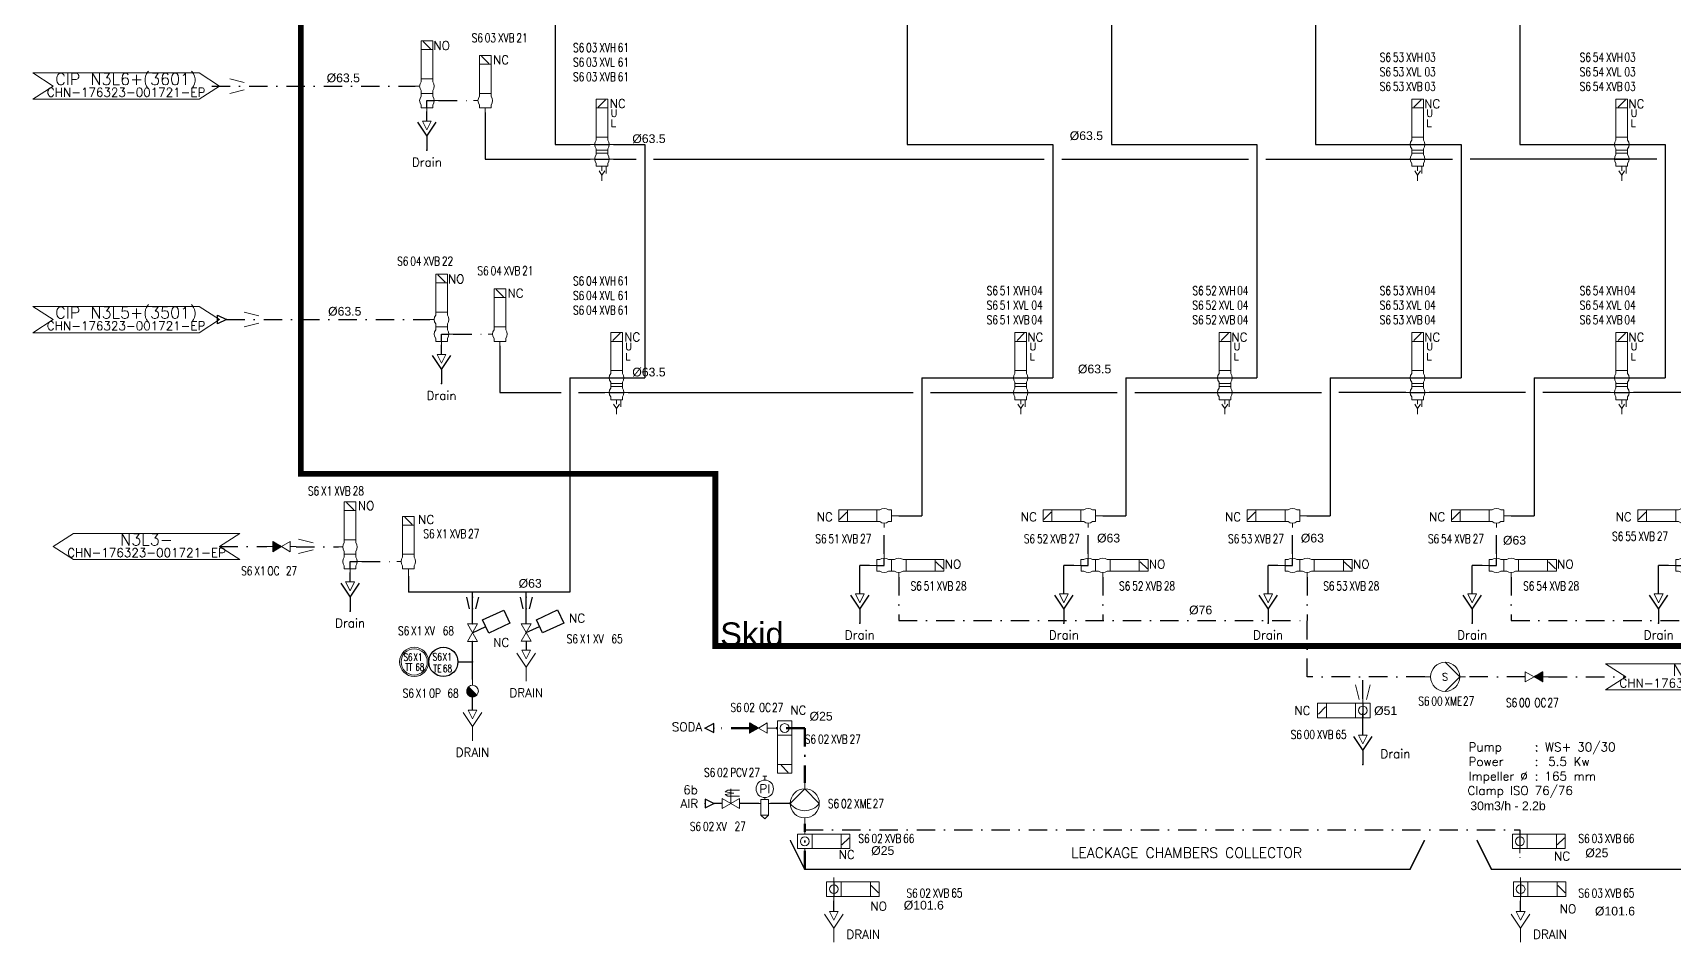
# Model space of a CAD drawing. Header units: inches. Extents: x 16718 to 18814, y 21622 to 22944.
# Drawn here: x 16728 to 17290, y 21851 to 22162 of the extents above; entities that cross this region are included whole.
import ezdxf
from ezdxf.enums import TextEntityAlignment as Align

# ---------------------------------------------------------------- set-up
doc = ezdxf.new("R2010")
doc.units = ezdxf.units.IN
doc.header["$MEASUREMENT"] = 0
doc.linetypes.add('ACAD_ISO02W100', pattern=[15, 12, -3])
doc.linetypes.add('DASHDOT2', pattern=[12.7, 6.35, -3.175, 0, -3.175])
for name, color, linetype, lineweight in [('11 Pipe Air Instrument', 3, 'Continuous', 30), ('15 Pipe Drain', 32, 'Continuous', 30), ('17 Pipe CIP', 4, 'DASHDOT2', 50), ('19 Pipe Process', 30, 'Continuous', 30), ('31 Equipment', 7, 'Continuous', 9), ('43 TXT English', 7, 'Continuous', 9), ('44 TXT French', 7, 'Continuous', 9), ('61 Revision Cloud', 1, 'Continuous', 9)]:
    doc.layers.add(name, color=color, linetype=linetype, lineweight=lineweight)
for name, color, linetype in [('Concentrated Liquid pipe', 1, 'Continuous'), ('DIAMETRE', 7, 'Continuous'), ('LIBELLE-INSTRUM', 7, 'Continuous'), ('MATERIEL-DIVERS', 7, 'Continuous'), ('POMPES', 7, 'Continuous'), ('POMPES-PROCESS', 7, 'Continuous'), ('Process water', 5, 'Continuous'), ('REPERES', 7, 'Continuous'), ('techn-data', 7, 'Continuous'), ('TEXTES', 7, 'Continuous'), ('TUYAUTERIE-EAU', 5, 'Continuous'), ('TUYAUTERIE-EGOUT', 32, 'Continuous'), ('TUYAUTERIE-NEP', 4, 'DASHDOT2'), ('TUYAUTERIE-PROCESS', 30, 'Continuous'), ('TUYAUTERIE-VAPEUR', 6, 'Continuous'), ('TXT_EN', 1, 'Continuous'), ('TXT_ENG', 7, 'Continuous'), ('TXT_FR', 7, 'Continuous'), ('VANNES', 7, 'Continuous')]:
    doc.layers.add(name, color=color, linetype=linetype)
doc.layers.get('REPERES').off()
doc.styles.add('ROMANS', font='ROMANS.SHX')
doc.styles.add('ROMANT', font='romant')
doc.styles.get("Standard").update_dxf_attribs({"font": 'arial.ttf'})
doc.styles.add('USER1', font='TXT.SHX', dxfattribs={"bigfont": 'gbcbig.shx'})

# ---------------------------------------------------------------- blocks, each defined once
blk = doc.blocks.new('APV-SIGN-ARW-FLOW-1')
at = {"layer": '31 Equipment'}
for p, q in [((-1.5, -1.5), (-1.5, 1.5)), ((-1.5, 1.5), (1.5, 0)), ((1.5, 0), (-1.5, -1.5))]:
    blk.add_line(p, q, dxfattribs=at)
blk = doc.blocks.new('APV-FTG-GEN-DRAIN-1')
at = {"layer": '31 Equipment'}
for p, q in [((-3.2, 9.61), (0, 4.81)), ((0, 4.81), (3.2, 9.61)), ((0, 0), (0, 4.81))]:
    blk.add_line(p, q, dxfattribs=at)
at = {"layer": '43 TXT English', "style": 'ROMANS'}
blk.add_attdef('DRAIN', text='', height=3, dxfattribs=at).set_placement((0, -4), align=Align.MIDDLE)
at = {"layer": '44 TXT French', "style": 'ROMANS'}
blk.add_attdef('EGOUT', text='', height=3, dxfattribs=at).set_placement((0, -4), align=Align.MIDDLE)
blk = doc.blocks.new('APV-FCE-GEN-STMTRAP-1')
at = {"layer": '31 Equipment'}
h = blk.add_hatch(dxfattribs=at)
h.set_pattern_fill('ANSI31', color=256, scale=0.01, style=0)
h.set_pattern_definition([(45, (-4, 0), (-0.02245064, 0.02245064), [])])
h.paths.add_polyline_path([(1.41, 1.42), (-1.42, -1.41, 1.002832)])
at = {"layer": '31 Equipment', "linetype": 'ACAD_ISO02W100', "ltscale": 38}
for p, q in [((-2, 0), (-4, 0)), ((2, 0), (4, 0))]:
    blk.add_line(p, q, dxfattribs=at)
at = {"layer": '31 Equipment', "color": 7}
blk.add_line((1.41, 1.42), (-1.42, -1.41), dxfattribs=at)
for start, end in [(45.2431, 224.7569), (224.8381, 45.1623)]:
    blk.add_arc((0, 0), 2, start, end, dxfattribs=at)
blk = doc.blocks.new('INSTR-M-L-TE')
at = {"color": 7, "extrusion": (0, -1, 0)}
blk.add_point((0, -10), dxfattribs=at)
at = {"layer": 'MATERIEL-DIVERS', "color": 7}
blk.add_line((0, -5), (0, -10), dxfattribs=at)
blk.add_circle((0, 0), 5, dxfattribs=at)
at = {"layer": 'LIBELLE-INSTRUM', "style": 'ROMANS', "width": 0.8, "flags": 8}
blk.add_attdef('TE', text='', height=3, dxfattribs=at).set_placement((0, 0), align=Align.MIDDLE)
blk = doc.blocks.new('APV-INS-F-L-TT')
at = {"layer": '31 Equipment'}
for radius in [5, 4.5]:
    blk.add_circle((0, 0), radius, dxfattribs=at)
blk = doc.blocks.new('CR')
at = {"color": 7}
for p, q in [((-2.5, 2.5), (2.5, 1.25)), ((2.5, 1.25), (2.5, 1.25)), ((2.5, -1.25), (-2.5, -2.5))]:
    blk.add_line(p, q, dxfattribs=at)
at = {"color": 7, "extrusion": (-1, 0, 0)}
blk.add_point((-2.5, 0), dxfattribs=at)
at = {"color": 7, "extrusion": (1, 0, 0)}
blk.add_point((2.5, 0), dxfattribs=at)
blk = doc.blocks.new('VANNE SIEGE INCLINE')
at = {"color": 7}
for p, q in [((-3, 1.73), (-3, -1.73)), ((-3, -1.73), (3, 1.73)), ((3, -1.73), (-3, 1.73)), ((3, 1.73), (3, -1.73))]:
    blk.add_line(p, q, dxfattribs=at)
at = {"color": 7, "extrusion": (-1, 0, 0)}
blk.add_point((-3, 0), dxfattribs=at)
at = {"color": 7, "extrusion": (1, 0, 0)}
blk.add_point((3, 0), dxfattribs=at)
at = {"layer": 'VANNES'}
for p, q in [((3.23, 12.84), (-0.15, 5.59)), ((7.76, 10.73), (3.23, 12.84)), ((4.38, 3.47), (7.76, 10.73)), ((-0.15, 5.59), (4.38, 3.47)), ((0, 0), (2.11, 4.53))]:
    blk.add_line(p, q, dxfattribs=at)
blk = doc.blocks.new('APV-FCE-GEN-REDCON-1')
at = {"layer": '31 Equipment', "color": 7}
for p, q in [((-2.5, 2.5), (2.5, 1.25)), ((2.5, 1.25), (2.5, 1.25)), ((2.5, -1.25), (-2.5, -2.5))]:
    blk.add_line(p, q, dxfattribs=at)
blk = doc.blocks.new('APV-FCE-NRV-GEN-1')
at = {"layer": '31 Equipment'}
h = blk.add_hatch(dxfattribs=at)
h.set_pattern_fill('ANSI31', color=256, scale=0.01, style=0)
h.set_pattern_definition([(45, (0, 0), (-0.02245064, 0.02245064), [])])
h.paths.add_polyline_path([(3, 1.75), (3, -1.75), (0, 0)])
at = {"layer": '31 Equipment', "linetype": 'ACAD_ISO02W100', "ltscale": 38}
for p, q in [((-3, 0), (-5, 0)), ((0, 0), (-3, 1.75)), ((-3, 1.75), (-3, -1.75)), ((0, 0), (-3, -1.75)), ((0, 0), (3, 1.75)), ((0, 0), (3, -1.75)), ((3, 1.75), (3, -1.75)), ((3, 0), (5, 0))]:
    blk.add_line(p, q, dxfattribs=at)
blk = doc.blocks.new('APV-PMP-GEN-CENTRI-1')
at = {"layer": '31 Equipment', "ltscale": 38}
for p, q in [((-5, 0), (-7, 0)), ((5, 0), (0, 5)), ((5, 0), (0, -5)), ((5, 0), (7, 0))]:
    blk.add_line(p, q, dxfattribs=at)
blk.add_circle((0, 0), 5, dxfattribs=at)
at = {"layer": '31 Equipment', "style": 'ROMANT', "flags": 8}
blk.add_attdef('I', text='', height=2.5, dxfattribs=at).set_placement((0, 0), align=Align.MIDDLE)
blk = doc.blocks.new('APV-VLV-SSEAT-SW43-41')
at = {"layer": '31 Equipment', "ltscale": 38}
for p, q in [((1.25, 20.25), (-1.25, 17.75)), ((-2, 7.5), (-2, 6.5)), ((2, 7.5), (2, 6.5)), ((-2.5, 0), (-4, 0)), ((-2, 2.5), (-2, 3.5)), ((-2, 2.5), (2, 2.5)), ((-2, 2.5), (-2, 1.5)), ((2, 2.5), (2, 3.5)), ((2, 2.5), (2, 1.5)), ((2.5, 5), (4, 5)), ((-2, -1.5), (-2, -2.5)), ((-2, -2.5), (2, -2.5)), ((0, -2.5), (0, -5)), ((2, -1.5), (2, -2.5))]:
    blk.add_line(p, q, dxfattribs=at)
at = {"layer": '31 Equipment', "lineweight": 30}
for p, q in [((0, 0), (-2.5, 0)), ((0, -2.5), (0, 0))]:
    blk.add_line(p, q, dxfattribs=at)
at = {"layer": '31 Equipment', "ltscale": 38}
for points in [[(-2, 17.5), (2, 17.5), (2, 20.5), (-2, 20.5)], [(-2, 7.5), (2, 7.5), (2, 17.5), (-2, 17.5)]]:
    blk.add_lwpolyline(points, close=True, dxfattribs=at)
for centre, start, end in [((0, 5), 143.1301, 216.8699), ((0, 5), 323.1301, 36.8699), ((0, 0), 143.1301, 216.8699), ((0, 0), 323.1301, 36.8699)]:
    blk.add_arc(centre, 2.5, start, end, dxfattribs=at)
blk = doc.blocks.new('APV-VLV-SSEAT-SW41-3')
at = {"layer": '31 Equipment', "ltscale": 38}
for p, q in [((1.25, 15.25), (-1.25, 12.75)), ((-2, 2.5), (-2, 1.5)), ((2, 2.5), (2, 1.5)), ((2.5, 0), (4, 0)), ((-2, -2.5), (-2, -1.5)), ((2, -2.5), (-2, -2.5)), ((-2, -2.5), (2, -2.5)), ((0, -2.5), (0, -5)), ((2, -2.5), (2, -1.5))]:
    blk.add_line(p, q, dxfattribs=at)
for points in [[(-2, 12.5), (2, 12.5), (2, 15.5), (-2, 15.5)], [(-2, 2.5), (2, 2.5), (2, 12.5), (-2, 12.5)]]:
    blk.add_lwpolyline(points, close=True, dxfattribs=at)
for start, end in [(143.1301, 216.8699), (323.1301, 36.8699)]:
    blk.add_arc((0, 0), 2.5, start, end, dxfattribs=at)
blk = doc.blocks.new('EGOUT')
at = {"color": 7}
for p, q in [((-3.2, 9.61), (0, 4.81)), ((0, 4.81), (3.2, 9.61)), ((0, 4.81), (0, 0))]:
    blk.add_line(p, q, dxfattribs=at)
at = {"color": 7, "extrusion": (0, -1, 0)}
blk.add_point((0, 0), dxfattribs=at)
at = {"layer": 'POMPES-PROCESS', "style": 'ROMANS'}
blk.add_attdef('EGOUT', text='', height=3, dxfattribs=at).set_placement((0, -4), align=Align.MIDDLE)
blk = doc.blocks.new('APV-VLV-DSEAT-DA34-3')
at = {"layer": '31 Equipment', "ltscale": 38}
for p, q in [((1.25, 20.25), (-1.25, 17.75)), ((-2, 7.5), (-2, 6.5)), ((2, 7.5), (2, 6.5)), ((-4, 5), (-2.5, 5)), ((-2, 3), (-2, 3.5)), ((-2, 2), (-2, 1.5)), ((2, 3), (2, 3.5)), ((2, 2), (2, 1.5)), ((4, 5), (2.5, 5)), ((-4, 0), (-2.5, 0)), ((-2, -2.5), (-2, -1.5)), ((-2, -2.5), (2, -2.5)), ((0, -5.5), (-1, -4)), ((0, -2.5), (0, -4)), ((1, -4), (0, -5.5)), ((0, -5.5), (0, -7.5)), ((1.5, -2.5), (1.5, -5)), ((2, -2.5), (2, -1.5)), ((2.5, 0), (4, 0))]:
    blk.add_line(p, q, dxfattribs=at)
at = {"layer": '31 Equipment', "lineweight": 30}
for p, q in [((-2.5, 5), (2.5, 5)), ((-2.5, 0), (2.5, 0))]:
    blk.add_line(p, q, dxfattribs=at)
at = {"layer": '31 Equipment', "ltscale": 38}
for points in [[(-2, 17.5), (2, 17.5), (2, 20.5), (-2, 20.5)], [(-2, 7.5), (2, 7.5), (2, 17.5), (-2, 17.5)], [(-2, 3), (2, 3), (2, 2), (-2, 2)]]:
    blk.add_lwpolyline(points, close=True, dxfattribs=at)
for centre, start, end in [((0, 5), 143.1301, 216.8699), ((0, 5), 323.1301, 36.8699), ((0, 0), 143.1301, 216.8699), ((0, 0), 323.1301, 36.8699)]:
    blk.add_arc(centre, 2.5, start, end, dxfattribs=at)
at = {"layer": '31 Equipment', "style": 'ROMANS', "flags": 8}
for tag, p in [('U', (3, 14.5)), ('L', (3, 11))]:
    blk.add_attdef(tag, p, '', height=2.5, dxfattribs=at)
blk = doc.blocks.new('FLE23-A')
at = {"color": 7}
for p, q in [((0, 1.5), (-3, 0)), ((-3, 0), (0, -1.5)), ((0, -1.5), (0, 1.5))]:
    blk.add_line(p, q, dxfattribs=at)
at = {"layer": 'MATERIEL-DIVERS', "color": 7, "extrusion": (-1, 0, 0)}
blk.add_point((-3, 0), dxfattribs=at)
at = {"layer": 'MATERIEL-DIVERS', "color": 2}
for p in [(-3, 0), (0, 0)]:
    blk.add_point(p, dxfattribs=at)
at = {"layer": 'MATERIEL-DIVERS', "color": 7, "extrusion": (1, 0, 0)}
blk.add_point((0, 0), dxfattribs=at)
blk = doc.blocks.new('APV-VLV-BFLY-SV-4')
at = {"layer": '31 Equipment', "ltscale": 38}
for p, q in [((1.25, 15.25), (-1.25, 12.75)), ((2.5, 2.5), (-2.5, 2.5)), ((-2.5, 2.5), (-2.5, -2.5)), ((2.5, -2.5), (2.5, 2.5)), ((-2.5, -2.5), (2.5, -2.5))]:
    blk.add_line(p, q, dxfattribs=at)
at = {"layer": '31 Equipment'}
for p, q in [((-4, 0), (-2.5, 0)), ((2.5, 0), (4, 0))]:
    blk.add_line(p, q, dxfattribs=at)
at = {"layer": '31 Equipment', "lineweight": 30}
blk.add_line((-2.5, 0), (2.5, 0), dxfattribs=at)
at = {"layer": '31 Equipment', "ltscale": 38}
for points in [[(-2.5, 12.5), (2.5, 12.5), (2.5, 15.5), (-2.5, 15.5)], [(-2.5, 2.5), (2.5, 2.5), (2.5, 12.5), (-2.5, 12.5)]]:
    blk.add_lwpolyline(points, close=True, dxfattribs=at)
blk.add_circle((0, 0), 1.5, dxfattribs=at)
blk = doc.blocks.new('APV-PMP-GEN-MEMB-1')
at = {"layer": '31 Equipment', "ltscale": 38}
for p, q in [((-5, 0), (-7, 0)), ((5, 0), (0, 5)), ((5, 0), (0, -5)), ((5, 0), (7, 0))]:
    blk.add_line(p, q, dxfattribs=at)
blk.add_circle((0, 0), 5, dxfattribs=at)
at = {"layer": '31 Equipment'}
blk.add_arc((3.75, 0), 6.25, 126.8699, 233.1301, dxfattribs=at)
blk = doc.blocks.new('APV-PNE-GEN-PRESREGL-1')
at = {"layer": '31 Equipment', "color": 7}
for p, q in [((-0.67, 9.33), (0.67, 9.33)), ((0, 8), (0, 9.33)), ((-1.33, 0), (-2, 0)), ((-1.33, -4), (-1.33, 1.33)), ((-1.33, 1.33), (1.33, 1.33)), ((1.33, 1.33), (1.33, -4)), ((1.33, 0), (2, 0)), ((-1.33, -4), (0, -5.33)), ((1.33, -4), (-1.33, -4)), ((0, -5.33), (1.33, -4))]:
    blk.add_line(p, q, dxfattribs=at)
at = {"layer": '31 Equipment'}
blk.add_line((0, 2), (0, 1.33), dxfattribs=at)
blk.add_circle((0, 5), 3, dxfattribs=at)
at = {"layer": '31 Equipment', "style": 'ROMANS'}
blk.add_text('PI', height=3, dxfattribs=at).set_placement((0, 5), align=Align.MIDDLE)
blk = doc.blocks.new('FLE23')
at = {"color": 7}
for p, q in [((0, -1.5), (0, 1.5)), ((0, 1.5), (3, 0)), ((3, 0), (0, -1.5))]:
    blk.add_line(p, q, dxfattribs=at)
at = {"layer": 'MATERIEL-DIVERS', "color": 2}
for p in [(0, 0), (3, 0)]:
    blk.add_point(p, dxfattribs=at)
at = {"layer": 'MATERIEL-DIVERS', "color": 7, "extrusion": (-1, 0, 0)}
blk.add_point((0, 0), dxfattribs=at)
at = {"layer": 'MATERIEL-DIVERS', "color": 7, "extrusion": (1, 0, 0)}
blk.add_point((3, 0), dxfattribs=at)
blk = doc.blocks.new('APV-VLV-SOLV-22-1')
at = {"layer": '31 Equipment', "ltscale": 38}
for p, q in [((-3, 0), (-4, 0)), ((3, 0), (4, 0))]:
    blk.add_line(p, q, dxfattribs=at)
at = {"layer": '31 Equipment'}
for p, q in [((-3, 1.734), (-3, -1.734)), ((-3, -1.734), (3, 1.734)), ((3, -1.734), (-3, 1.734)), ((3, 1.734), (3, -1.734))]:
    blk.add_line(p, q, dxfattribs=at)
at = {"layer": '31 Equipment', "linetype": 'ACAD_ISO02W100', "ltscale": 38}
for p, q in [((-1, 4.5), (-2, 4)), ((-2, 4), (1, 3.5)), ((-2, 3), (1, 3.5)), ((-1, 2.5), (-2, 3)), ((3, 4.5), (-1, 4.5)), ((3, 2.5), (-1, 2.5)), ((0, 0), (0, 5))]:
    blk.add_line(p, q, dxfattribs=at)
blk = doc.blocks.new('APV-VLV-BFLY-SV-3')
at = {"layer": '31 Equipment', "ltscale": 38}
for p, q in [((1.25, 15.25), (-1.25, 12.75)), ((-4, 0), (-2.5, 0)), ((-2.5, 2.5), (2.5, 2.5)), ((-2.5, -2.5), (-2.5, 2.5)), ((2.5, -2.5), (2.5, 2.5)), ((2.5, 0), (4, 0)), ((-2.5, -2.5), (2.5, -2.5))]:
    blk.add_line(p, q, dxfattribs=at)
for points in [[(-2.5, 12.5), (2.5, 12.5), (2.5, 15.5), (-2.5, 15.5)], [(-2.5, 2.5), (2.5, 2.5), (2.5, 12.5), (-2.5, 12.5)]]:
    blk.add_lwpolyline(points, close=True, dxfattribs=at)
blk.add_circle((0, 0), 1.5, dxfattribs=at)
blk = doc.blocks.new('REPNORM1')
at = {"layer": 'TEXTES', "style": 'ROMANS', "width": 0.75}
for tag, p in [('ZONE', (-9.75, -1.25)), ('SOUSZONE', (-5.25, -1.25)), ('ELEMENT', (-0.75, -1.25)), ('NUM', (5.59, -1.22))]:
    blk.add_attdef(tag, p, '', height=3, dxfattribs=at)
blk = doc.blocks.new('REPNORM')
at = {"layer": 'TEXTES', "style": 'ROMANS', "width": 0.75}
for tag, p in [('ZONE', (-9.75, -1.25)), ('SOUSZONE', (-5.25, -1.25)), ('ELEMENT', (0, -1.25)), ('NUM', (4.5, -1.25))]:
    blk.add_attdef(tag, p, '', height=3, dxfattribs=at)
blk = doc.blocks.new('REPINS')
at = {"layer": 'TEXTES', "style": 'ROMANS', "width": 0.75}
for tag, p in [('ZONE', (-3.3, 1)), ('SOUSZONE', (0.1, 1)), ('NUM', (0.2, -3))]:
    blk.add_attdef(tag, p, '', height=2.5, dxfattribs=at)
blk.add_attdef('ELEMENT', text='', height=2.5, dxfattribs=at).set_placement((-0.2, -3), align=Align.RIGHT)
blk = doc.blocks.new('REPINS2')
at = {"layer": 'TEXTES', "style": 'ROMANS', "width": 0.7}
for tag, p in [('ZONE', (-3.35, 0.8)), ('SOUSZONE', (0.05, 0.8)), ('NUM', (0.7, -2.6))]:
    blk.add_attdef(tag, p, '', height=2.5, dxfattribs=at)
blk.add_attdef('ELEMENT', text='', height=2.5, dxfattribs=at).set_placement((-1.56, -2.59), align=Align.CENTER)
blk = doc.blocks.new('APV-SIGN-ARW-DWG-1')
at = {"layer": '31 Equipment'}
for p, q in [((-32, 4.49), (25, 4.49)), ((-32, 4.49), (-25, 0)), ((-25, 0), (-32, -4.49)), ((25, 4.49), (32, 0)), ((32, 0), (25, -4.49)), ((-32, -4.49), (25, -4.49))]:
    blk.add_line(p, q, dxfattribs=at)
at = {"layer": '31 Equipment', "style": 'ROMANS', "width": 0.8}
for tag, p in [('TEXT1', (0, 0.37)), ('TEXT2', (0, -3.63))]:
    blk.add_attdef(tag, text='', height=3, dxfattribs=at).set_placement(p, align=Align.CENTER)
blk = doc.blocks.new('TEXT-PUMP_caract_ANGLAIS')
at = {"layer": 'techn-data', "style": 'ROMANS'}
for s, p in [('Pump', (-22, 9)), ('Power', (-22, 4)), ('Kw', (14, 4)), ('Impeller %%C', (-22, -1)), ('mm', (14, -1))]:
    blk.add_text(s, height=3, dxfattribs=at).set_placement(p)
for p in [(2, 9), (2, 4), (2, -1)]:
    blk.add_text(':', height=3, dxfattribs=at).set_placement(p, align=Align.RIGHT)
blk.add_attdef('Type', (4.23, 9), '', height=3, dxfattribs=at)
for tag, p in [('Pui', (11.76, 4)), ('Dia', (11.76, -1))]:
    blk.add_attdef(tag, text='', height=3, dxfattribs=at).set_placement(p, align=Align.RIGHT)

msp = doc.modelspace()

# ---------------------------------------------------------------- linework, layer by layer
at = {"layer": '11 Pipe Air Instrument', "ltscale": 0.1}
for p, q in [((16964.34, 21898.23), (16961.48, 21898.23)), ((16976.95, 21898.23), (16970.32, 21898.23)), ((16987.67, 21898.23), (16980.95, 21898.23))]:
    msp.add_line(p, q, dxfattribs=at)
at = {"layer": '15 Pipe Drain'}
for p, q in [((17011.52, 21970.01), (17011.52, 21979.81)), ((17014.88, 21979.81), (17011.52, 21979.81)), ((17081.52, 21970.01), (17081.52, 21979.81)), ((17084.88, 21979.81), (17081.52, 21979.81)), ((17151.52, 21970.01), (17151.52, 21979.81)), ((17154.88, 21979.81), (17151.52, 21979.81)), ((17221.52, 21970.01), (17221.52, 21979.81)), ((17224.88, 21979.81), (17221.52, 21979.81)), ((17285.44, 21970.01), (17285.44, 21979.81)), ((17288.8, 21979.81), (17285.44, 21979.81))]:
    msp.add_line(p, q, dxfattribs=at)
at = {"layer": '17 Pipe CIP'}
for p, q in [((16973.77, 21924.06), (16961.46, 21924.06)), ((16992.65, 21924.06), (16979.77, 21924.06)), ((16992.65, 21924.06), (16992.66, 21905.22)), ((16992.65, 21875.65), (16992.65, 21891.25))]:
    msp.add_line(p, q, dxfattribs=at)
at = {"layer": '19 Pipe Process'}
for p, q in [((17027.8, 22204.11), (17027.8, 22124.11)), ((17097.8, 22204.11), (17097.8, 22124.11)), ((17167.8, 22204.11), (17167.8, 22124.11)), ((17237.8, 22204.11), (17237.8, 22124.11)), ((16883.12, 22135.11), (16883.12, 22119.11)), ((17027.8, 22124.11), (17077.7, 22124.11)), ((17077.7, 22124.11), (17077.7, 22044.11)), ((17097.8, 22124.11), (17147.7, 22124.11)), ((17147.7, 22124.11), (17147.7, 22044.11)), ((17167.8, 22124.11), (17217.7, 22124.11)), ((17217.7, 22124.11), (17217.7, 22044.11)), ((17237.8, 22124.11), (17287.7, 22124.11)), ((17287.7, 22124.11), (17287.7, 22044.11)), ((16883.12, 22119.11), (16919.12, 22119.11)), ((16927.12, 22119.11), (16934.84, 22119.11)), ((16940.84, 22119.11), (17074.79, 22119.11)), ((17080.79, 22119.11), (17144.79, 22119.11)), ((17150.79, 22119.11), (17214.79, 22119.11)), ((17284.79, 22119.11), (17220.79, 22119.11)), ((16888.12, 22055.11), (16888.12, 22039.11)), ((17032.79, 22044.11), (17077.7, 22044.11)), ((17032.79, 22044.11), (17032.79, 21996.82)), ((17102.79, 22044.11), (17147.7, 22044.11)), ((17102.79, 22044.11), (17102.79, 21996.82)), ((17172.79, 22044.11), (17217.7, 22044.11)), ((17172.79, 22044.11), (17172.79, 21996.82)), ((17206.79, 22044.11), (17213.79, 22044.11)), ((17242.79, 22044.11), (17287.7, 22044.11)), ((17242.79, 22044.11), (17242.79, 21996.82)), ((17276.79, 22044.11), (17283.79, 22044.11)), ((16888.12, 22039.11), (16909.12, 22039.11)), ((16915.12, 22039.11), (16924.12, 22039.11)), ((16932.12, 22039.11), (17029.79, 22039.11)), ((17035.79, 22039.11), (17099.79, 22039.11)), ((17105.79, 22039.11), (17169.79, 22039.11)), ((17198.79, 22039.11), (17175.79, 22039.11)), ((17239.79, 22039.11), (17206.79, 22039.11)), ((17268.79, 22039.11), (17245.79, 22039.11)), ((17302.86, 22039.11), (17276.79, 22039.11)), ((17024.87, 21996.82), (17032.79, 21996.82)), ((17094.87, 21996.82), (17102.79, 21996.82)), ((17164.87, 21996.82), (17172.79, 21996.82)), ((17234.87, 21996.82), (17242.79, 21996.82))]:
    msp.add_line(p, q, dxfattribs=at)
at = {"layer": '61 Revision Cloud', "const_width": 2}
msp.add_lwpolyline([(16819.87, 22363.39), (17581.53, 22363.39), (17584.98, 21952.19), (16961.98, 21952.19), (16961.98, 22011.2), (16819.87, 22011.2), (16819.87, 22363.39)], dxfattribs=at)
at = {"layer": 'MATERIEL-DIVERS', "const_width": 0.5}
for points in [[(16987.65, 21885.65), (16992.65, 21875.65), (17200.21, 21875.65), (17205.21, 21885.65)], [(17223.12, 21885.65), (17228.12, 21875.65), (17435.68, 21875.65), (17440.68, 21885.65)]]:
    msp.add_lwpolyline(points, dxfattribs=at)
at = {"layer": 'Process water'}
for p, q in [((16907.12, 22204.11), (16907.12, 22124.11)), ((16937.84, 22124.11), (16937.84, 22044.11)), ((16912.12, 22044.11), (16912.12, 21970.62))]:
    msp.add_line(p, q, dxfattribs=at)
at = {"layer": 'Process water', "ltscale": 2}
for p, q in [((16907.12, 22124.11), (16919.12, 22124.11)), ((16927.12, 22124.11), (16937.84, 22124.11)), ((16912.12, 22044.11), (16937.84, 22044.11))]:
    msp.add_line(p, q, dxfattribs=at)
at = {"layer": 'TUYAUTERIE-EAU'}
for p, q in [((16856.75, 21976.12), (16856.75, 21970.62)), ((16878.75, 21959.73), (16878.75, 21970.62)), ((16897.16, 21959.73), (16897.16, 21970.62))]:
    msp.add_line(p, q, dxfattribs=at)
at = {"layer": 'TUYAUTERIE-EAU', "ltscale": 2}
msp.add_line((16912.12, 21970.62), (16856.75, 21970.62), dxfattribs=at)
at = {"layer": 'TUYAUTERIE-EGOUT'}
for p, q in [((16863.12, 22132.11), (16863.12, 22135.36)), ((16868.12, 22052.11), (16868.12, 22055.36)), ((16836.75, 21974.12), (16836.75, 21977.37)), ((16897.16, 21953.73), (16897.16, 21950.73)), ((16878.75, 21930.23), (16878.75, 21934.73)), ((17184.02, 21921.6), (17184.02, 21929.1)), ((17002.65, 21861.15), (17002.65, 21864.84)), ((17238.12, 21861.15), (17238.12, 21864.84))]:
    msp.add_line(p, q, dxfattribs=at)
at = {"layer": 'TUYAUTERIE-NEP'}
for p, q in [((16789.35, 22144.11), (16859.12, 22144.11)), ((16867.12, 22139.11), (16879.12, 22139.11)), ((16794.34, 22064.11), (16864.12, 22064.11)), ((16872.12, 22059.11), (16884.12, 22059.11)), ((17019.87, 21983.82), (17019.87, 21992.82)), ((17089.87, 21983.82), (17089.87, 21992.82)), ((17159.87, 21983.82), (17159.87, 21992.82)), ((17229.87, 21983.82), (17229.87, 21992.82)), ((16791.98, 21986.31), (16808.23, 21986.25)), ((16818.23, 21986.21), (16832.75, 21986.12)), ((16840.75, 21981.12), (16852.75, 21981.12)), ((17024.88, 21975.82), (17024.88, 21960.93)), ((17094.88, 21975.82), (17094.88, 21960.93)), ((17164.88, 21975.82), (17164.88, 21960.93)), ((17234.88, 21975.82), (17234.88, 21960.93)), ((17024.88, 21960.93), (17164.88, 21960.93)), ((17164.88, 21941.6), (17164.88, 21960.93)), ((17234.88, 21960.93), (17412.83, 21960.93)), ((17205.23, 21941.6), (17164.88, 21941.6)), ((17184.02, 21934.1), (17184.02, 21941.6)), ((17239.73, 21941.6), (17217.73, 21941.6)), ((17247.73, 21941.6), (17274.18, 21941.6))]:
    msp.add_line(p, q, dxfattribs=at)
msp.add_lwpolyline([(16992.65, 21889.22), (17237.88, 21889.22), (17237.88, 21879.23)], dxfattribs=at)
at = {"layer": 'TUYAUTERIE-VAPEUR'}
msp.add_line((16878.75, 21940.73), (16878.75, 21953.73), dxfattribs=at)

# ---------------------------------------------------------------- block references
at = {"rotation": 270}
for p in [(17002.65, 21868.84), (17238.12, 21868.84)]:
    msp.add_blockref('APV-VLV-BFLY-SV-4', p, dxfattribs=at)
at = {"layer": '31 Equipment', "xscale": -1}
for name, p, rotation in [('VANNE SIEGE INCLINE', (16878.75, 21956.73), 270), ('VANNE SIEGE INCLINE', (16897.16, 21956.8), 270), ('APV-VLV-BFLY-SV-4', (17184.02, 21930.1), 90), ('APV-VLV-BFLY-SV-3', (16985.77, 21924.06), 180), ('APV-VLV-BFLY-SV-3', (16992.65, 21885.22), 270), ('APV-VLV-BFLY-SV-3', (17237.88, 21885.22), 270)]:
    msp.add_blockref(name, p, dxfattribs=dict(at, rotation=rotation))
at = {"layer": '31 Equipment'}
msp.add_blockref('APV-PMP-GEN-CENTRI-1', (17212.23, 21941.6), dxfattribs=at).add_auto_attribs({'I': 'S'})
at = {"layer": '31 Equipment', "rotation": 270}
msp.add_blockref('APV-FCE-GEN-REDCON-1', (17184.02, 21936.32), dxfattribs=at)
at = {"layer": '31 Equipment', "xscale": -1}
msp.add_blockref('APV-FCE-NRV-GEN-1', (16976.77, 21924.06), dxfattribs=at)
at = {"layer": 'Concentrated Liquid pipe', "xscale": 0.9979200000016136, "yscale": 0.9979200000016136, "zscale": 0.9979200000016136}
msp.add_blockref('APV-PNE-GEN-PRESREGL-1', (16978.95, 21898.23), dxfattribs=at)
at = {"layer": 'MATERIEL-DIVERS'}
ref = msp.add_blockref('APV-SIGN-ARW-DWG-1', (16759.98, 22144.11), dxfattribs=at)
ref.add_attrib('TEXT1', 'CIP N3L6+(3601)', dxfattribs={"layer": '31 Equipment', "height": 4, "style": 'USER1'}).set_placement((16759.98, 22144.48), align=Align.CENTER)
ref.add_attrib('TEXT2', 'CHN-176323-001721-EP', dxfattribs={"layer": '31 Equipment', "height": 3, "style": 'USER1'}).set_placement((16759.98, 22140.48), align=Align.CENTER)
at = {"layer": 'MATERIEL-DIVERS', "xscale": -1, "rotation": 180}
for p in [(16797.99, 22144.11), (16802.98, 22064.11)]:
    msp.add_blockref('APV-FCE-GEN-REDCON-1', p, dxfattribs=at)
at = {"layer": 'MATERIEL-DIVERS'}
for p in [(16863.12, 22122.11), (16868.12, 22042.11), (16836.75, 21964.12), (17011.52, 21960.01), (17081.52, 21960.01), (17151.52, 21960.01), (17221.52, 21960.01), (17285.44, 21960.01)]:
    msp.add_blockref('EGOUT', p, dxfattribs=at).add_auto_attribs({'EGOUT': 'Drain'})
for name, p, rotation in [('APV-SIGN-ARW-FLOW-1', (16863.12, 22130.61), 270), ('APV-SIGN-ARW-FLOW-1', (16868.12, 22050.61), 270), ('APV-SIGN-ARW-FLOW-1', (16836.75, 21972.62), 270), ('APV-SIGN-ARW-FLOW-1', (17011.52, 21968.51), 269.9999999999999), ('APV-SIGN-ARW-FLOW-1', (17081.52, 21968.51), 269.9999999999999), ('APV-SIGN-ARW-FLOW-1', (17151.52, 21968.51), 269.9999999999999), ('APV-SIGN-ARW-FLOW-1', (17221.52, 21968.51), 269.9999999999999), ('APV-SIGN-ARW-FLOW-1', (17285.44, 21968.51), 269.9999999999999), ('INSTR-M-L-TE', (16868.75, 21946.73), 90), ('APV-SIGN-ARW-FLOW-1', (16897.16, 21949.23), 270), ('APV-FCE-GEN-STMTRAP-1', (16878.75, 21936.73), 270), ('APV-SIGN-ARW-FLOW-1', (16878.75, 21928.73), 270), ('APV-SIGN-ARW-FLOW-1', (17184.02, 21920.1), 270), ('APV-SIGN-ARW-FLOW-1', (17002.65, 21859.65), 270), ('APV-SIGN-ARW-FLOW-1', (17238.12, 21859.65), 270)]:
    msp.add_blockref(name, p, dxfattribs=dict(at, rotation=rotation))
ref = msp.add_blockref('APV-SIGN-ARW-DWG-1', (16759.98, 22064.06), dxfattribs=at)
ref.add_attrib('TEXT1', 'CIP N3L5+(3501)', dxfattribs={"layer": '31 Equipment', "height": 4, "style": 'USER1'}).set_placement((16759.98, 22064.43), align=Align.CENTER)
ref.add_attrib('TEXT2', 'CHN-176323-001721-EP', dxfattribs={"layer": '31 Equipment', "height": 3, "style": 'USER1'}).set_placement((16759.98, 22060.43), align=Align.CENTER)
at = {"layer": 'MATERIEL-DIVERS', "xscale": -1}
for name, p in [('FLE23-A', (16791.34, 22064.11)), ('APV-FCE-NRV-GEN-1', (16813.23, 21986.25))]:
    msp.add_blockref(name, p, dxfattribs=at)
at = {"layer": 'MATERIEL-DIVERS'}
ref = msp.add_blockref('APV-SIGN-ARW-DWG-1', (16766.98, 21986.31), dxfattribs=dict(at, xscale=-1))
ref.add_attrib('TEXT1', 'N3L3-', dxfattribs={"layer": '31 Equipment', "height": 4, "style": 'USER1'}).set_placement((16766.98, 21986.68), align=Align.CENTER)
ref.add_attrib('TEXT2', 'CHN-176323-001721-EP', dxfattribs={"layer": '31 Equipment', "height": 3, "style": 'USER1'}).set_placement((16766.98, 21982.68), align=Align.CENTER)
for name, p in [('APV-FCE-GEN-REDCON-1', (16821.6, 21986.35)), ('APV-INS-F-L-TT', (16858.75, 21946.73)), ('APV-FCE-NRV-GEN-1', (17242.73, 21941.6)), ('FLE23-A', (16961.46, 21924.06))]:
    msp.add_blockref(name, p, dxfattribs=at)
for name, p, xscale, yscale, zscale, rotation in [('CR', (16878.75, 21966.96), 0.8, 0.8, 0.8, 270), ('CR', (16897.16, 21966.96), 0.8, 0.8, 0.8, 270), ('FLE23', (16958.49, 21898.23), -0.9979200000016136, 0.9979200000016136, 0.9979200000000003, 180)]:
    msp.add_blockref(name, p, dxfattribs=dict(at, xscale=xscale, yscale=yscale, zscale=zscale, rotation=rotation))
ref = msp.add_blockref('APV-FTG-GEN-DRAIN-1', (16897.16, 21940.16), dxfattribs=at)
ref.add_attrib('DRAIN', 'DRAIN', dxfattribs={"layer": '43 TXT English', "height": 3, "style": 'ROMANS'}).set_placement((16897.16, 21936.16), align=Align.MIDDLE)
ref = msp.add_blockref('APV-SIGN-ARW-DWG-1', (17299.18, 21941.6), dxfattribs=at)
ref.add_attrib('TEXT1', 'N3L4-', dxfattribs={"layer": '31 Equipment', "height": 4, "style": 'USER1'}).set_placement((17299.18, 21941.97), align=Align.CENTER)
ref.add_attrib('TEXT2', 'CHN-176323-001721-EP', dxfattribs={"layer": '31 Equipment', "height": 3, "style": 'USER1'}).set_placement((17299.18, 21937.97), align=Align.CENTER)
ref = msp.add_blockref('APV-FTG-GEN-DRAIN-1', (16878.75, 21919.73), dxfattribs=at)
ref.add_attrib('DRAIN', 'DRAIN', dxfattribs={"layer": '43 TXT English', "height": 3, "style": 'ROMANS'}).set_placement((16878.75, 21915.73), align=Align.MIDDLE)
ref = msp.add_blockref('EGOUT', (17184.02, 21911.6), dxfattribs=at)
ref.add_attrib('EGOUT', 'Drain', dxfattribs={"layer": 'POMPES-PROCESS', "height": 3, "style": 'ROMANS'}).set_placement((17195.15, 21915.32), align=Align.MIDDLE)
at = {"layer": 'MATERIEL-DIVERS', "xscale": 0.9979200000016136, "yscale": 0.9979200000016136, "zscale": 0.9979200000016136}
msp.add_blockref('APV-VLV-SOLV-22-1', (16967.33, 21898.23), dxfattribs=at)
at = {"layer": 'MATERIEL-DIVERS'}
ref = msp.add_blockref('APV-FTG-GEN-DRAIN-1', (17002.65, 21850.65), dxfattribs=at)
ref.add_attrib('DRAIN', 'DRAIN', dxfattribs={"layer": '43 TXT English', "height": 3, "style": 'ROMANS'}).set_placement((17012.73, 21853.34), align=Align.MIDDLE)
ref = msp.add_blockref('APV-FTG-GEN-DRAIN-1', (17238.12, 21850.65), dxfattribs=at)
ref.add_attrib('DRAIN', 'DRAIN', dxfattribs={"layer": '43 TXT English', "height": 3, "style": 'ROMANS'}).set_placement((17248.19, 21853.34), align=Align.MIDDLE)
at = {"layer": 'POMPES', "xscale": 0.9979200000016136, "yscale": 0.9979200000016136, "zscale": 0.9979200000016136, "rotation": 90}
msp.add_blockref('APV-PMP-GEN-MEMB-1', (16992.66, 21898.23), dxfattribs=at)
at = {"layer": 'REPERES'}
for name, p, values in [('REPNORM1', (16888.2, 22160.37), {'ZONE': 'S6', 'SOUSZONE': '03', 'ELEMENT': 'XVB', 'NUM': '21'}), ('REPNORM1', (16922.94, 22157.04), {'ZONE': 'S6', 'SOUSZONE': '03', 'ELEMENT': 'XVH', 'NUM': '61'}), ('REPNORM1', (17199.58, 22153.72), {'ZONE': 'S6', 'SOUSZONE': '53', 'ELEMENT': 'XVH', 'NUM': '03'}), ('REPNORM1', (17268.13, 22153.72), {'ZONE': 'S6', 'SOUSZONE': '54', 'ELEMENT': 'XVH', 'NUM': '03'}), ('REPNORM1', (16922.94, 22147.04), {'ZONE': 'S6', 'SOUSZONE': '03', 'ELEMENT': 'XVB', 'NUM': '61'}), ('REPNORM1', (17199.58, 22143.72), {'ZONE': 'S6', 'SOUSZONE': '53', 'ELEMENT': 'XVB', 'NUM': '03'}), ('REPNORM1', (17268.13, 22143.72), {'ZONE': 'S6', 'SOUSZONE': '54', 'ELEMENT': 'XVB', 'NUM': '03'}), ('REPNORM1', (16862.66, 22083.83), {'ZONE': 'S6', 'SOUSZONE': '04', 'ELEMENT': 'XVB', 'NUM': '22'}), ('REPNORM1', (16890.19, 22080.55), {'ZONE': 'S6', 'SOUSZONE': '04', 'ELEMENT': 'XVB', 'NUM': '21'}), ('REPNORM1', (16922.93, 22077.04), {'ZONE': 'S6', 'SOUSZONE': '04', 'ELEMENT': 'XVH', 'NUM': '61'}), ('REPNORM1', (17064.8, 22073.72), {'ZONE': 'S6', 'SOUSZONE': '51', 'ELEMENT': 'XVH', 'NUM': '04'}), ('REPNORM1', (17135.34, 22073.72), {'ZONE': 'S6', 'SOUSZONE': '52', 'ELEMENT': 'XVH', 'NUM': '04'}), ('REPNORM1', (17199.57, 22073.72), {'ZONE': 'S6', 'SOUSZONE': '53', 'ELEMENT': 'XVH', 'NUM': '04'}), ('REPNORM1', (17268.12, 22073.72), {'ZONE': 'S6', 'SOUSZONE': '54', 'ELEMENT': 'XVH', 'NUM': '04'}), ('REPNORM1', (16922.93, 22067.04), {'ZONE': 'S6', 'SOUSZONE': '04', 'ELEMENT': 'XVB', 'NUM': '61'}), ('REPNORM1', (17064.8, 22063.72), {'ZONE': 'S6', 'SOUSZONE': '51', 'ELEMENT': 'XVB', 'NUM': '04'}), ('REPNORM1', (17135.34, 22063.72), {'ZONE': 'S6', 'SOUSZONE': '52', 'ELEMENT': 'XVB', 'NUM': '04'}), ('REPNORM1', (17199.57, 22063.72), {'ZONE': 'S6', 'SOUSZONE': '53', 'ELEMENT': 'XVB', 'NUM': '04'}), ('REPNORM1', (17268.12, 22063.72), {'ZONE': 'S6', 'SOUSZONE': '54', 'ELEMENT': 'XVB', 'NUM': '04'}), ('REPNORM1', (16832.06, 22005.06), {'ZONE': 'S6', 'SOUSZONE': 'X1', 'ELEMENT': 'XVB', 'NUM': '28'}), ('REPNORM1', (16871.65, 21990.41), {'ZONE': 'S6', 'SOUSZONE': 'X1', 'ELEMENT': 'XVB', 'NUM': '27'}), ('REPNORM1', (17006.04, 21988.68), {'ZONE': 'S6', 'SOUSZONE': '51', 'ELEMENT': 'XVB', 'NUM': '27'}), ('REPNORM1', (17077.53, 21988.68), {'ZONE': 'S6', 'SOUSZONE': '52', 'ELEMENT': 'XVB', 'NUM': '27'}), ('REPNORM1', (17147.53, 21988.68), {'ZONE': 'S6', 'SOUSZONE': '53', 'ELEMENT': 'XVB', 'NUM': '27'}), ('REPNORM1', (17216.08, 21988.68), {'ZONE': 'S6', 'SOUSZONE': '54', 'ELEMENT': 'XVB', 'NUM': '27'}), ('REPNORM1', (17279.24, 21989.53), {'ZONE': 'S6', 'SOUSZONE': '55', 'ELEMENT': 'XVB', 'NUM': '27'}), ('REPNORM1', (16809.17, 21977.67), {'ZONE': 'S6', 'SOUSZONE': 'X1', 'ELEMENT': 'OC', 'NUM': '27'}), ('REPNORM1', (17038.69, 21972.5), {'ZONE': 'S6', 'SOUSZONE': '51', 'ELEMENT': 'XVB', 'NUM': '28'}), ('REPNORM1', (17110.19, 21972.5), {'ZONE': 'S6', 'SOUSZONE': '52', 'ELEMENT': 'XVB', 'NUM': '28'}), ('REPNORM1', (17180.19, 21972.5), {'ZONE': 'S6', 'SOUSZONE': '53', 'ELEMENT': 'XVB', 'NUM': '28'}), ('REPNORM1', (17248.74, 21972.5), {'ZONE': 'S6', 'SOUSZONE': '54', 'ELEMENT': 'XVB', 'NUM': '28'}), ('REPNORM1', (16862.94, 21957.13), {'ZONE': 'S6', 'SOUSZONE': 'X1', 'ELEMENT': 'XV', 'NUM': '68'}), ('REPNORM1', (16920.79, 21954.35), {'ZONE': 'S6', 'SOUSZONE': 'X1', 'ELEMENT': 'XV', 'NUM': '65'}), ('REPINS2', (16858.49, 21946.31), {'ZONE': 'S6', 'SOUSZONE': 'X1', 'NUM': '68', 'ELEMENT': 'TT'}), ('REPNORM1', (16864.55, 21935.74), {'ZONE': 'S6', 'SOUSZONE': 'X1', 'ELEMENT': 'OP', 'NUM': '68'}), ('REPNORM', (16976.95, 21930.89), {'ZONE': 'S6', 'SOUSZONE': '02', 'ELEMENT': 'OC', 'NUM': '27'}), ('REPNORM1', (17212.77, 21933.05), {'ZONE': 'S6', 'SOUSZONE': '00', 'ELEMENT': 'XME', 'NUM': '27'}), ('REPNORM', (17242.83, 21932.51), {'ZONE': 'S6', 'SOUSZONE': '00', 'ELEMENT': 'OC', 'NUM': '27'}), ('REPNORM1', (17002.43, 21920), {'ZONE': 'S6', 'SOUSZONE': '02', 'ELEMENT': 'XVB', 'NUM': '27'}), ('REPNORM1', (17169.01, 21921.56), {'ZONE': 'S6', 'SOUSZONE': '00', 'ELEMENT': 'XVB', 'NUM': '65'}), ('REPNORM1', (16967.86, 21908.56), {'ZONE': 'S6', 'SOUSZONE': '02', 'ELEMENT': 'PCV', 'NUM': '27'}), ('REPNORM1', (17010.34, 21897.89), {'ZONE': 'S6', 'SOUSZONE': '02', 'ELEMENT': 'XME', 'NUM': '27'}), ('REPNORM1', (16963.01, 21890.1), {'ZONE': 'S6', 'SOUSZONE': '02', 'ELEMENT': 'XV', 'NUM': '27'}), ('REPNORM1', (17020.81, 21885.94), {'ZONE': 'S6', 'SOUSZONE': '02', 'ELEMENT': 'XVB', 'NUM': '66'}), ('REPNORM1', (17267.7, 21885.94), {'ZONE': 'S6', 'SOUSZONE': '03', 'ELEMENT': 'XVB', 'NUM': '66'}), ('REPNORM1', (17037.3, 21867.24), {'ZONE': 'S6', 'SOUSZONE': '02', 'ELEMENT': 'XVB', 'NUM': '65'}), ('REPNORM1', (17267.7, 21867.24), {'ZONE': 'S6', 'SOUSZONE': '03', 'ELEMENT': 'XVB', 'NUM': '65'})]:
    msp.add_blockref(name, p, dxfattribs=at).add_auto_attribs(values)
for name, p, rotation, values in [('REPNORM1', (16922.94, 22152.04), 7.601981207739284e-05, {'ZONE': 'S6', 'SOUSZONE': '03', 'ELEMENT': 'XVL', 'NUM': '61'}), ('REPNORM1', (17199.58, 22148.72), 7.601981207739284e-05, {'ZONE': 'S6', 'SOUSZONE': '53', 'ELEMENT': 'XVL', 'NUM': '03'}), ('REPNORM1', (17268.13, 22148.72), 7.601981207739284e-05, {'ZONE': 'S6', 'SOUSZONE': '54', 'ELEMENT': 'XVL', 'NUM': '03'}), ('REPNORM1', (16922.93, 22072.04), 7.601981207739284e-05, {'ZONE': 'S6', 'SOUSZONE': '04', 'ELEMENT': 'XVL', 'NUM': '61'}), ('REPNORM1', (17064.8, 22068.72), 7.601981207739284e-05, {'ZONE': 'S6', 'SOUSZONE': '51', 'ELEMENT': 'XVL', 'NUM': '04'}), ('REPNORM1', (17135.34, 22068.72), 7.601981207739284e-05, {'ZONE': 'S6', 'SOUSZONE': '52', 'ELEMENT': 'XVL', 'NUM': '04'}), ('REPNORM1', (17199.57, 22068.72), 7.601981207739284e-05, {'ZONE': 'S6', 'SOUSZONE': '53', 'ELEMENT': 'XVL', 'NUM': '04'}), ('REPNORM1', (17268.12, 22068.72), 7.601981207739284e-05, {'ZONE': 'S6', 'SOUSZONE': '54', 'ELEMENT': 'XVL', 'NUM': '04'}), ('REPINS', (16868.35, 21946.21), 0.0002280594390062327, {'ZONE': 'S6', 'SOUSZONE': 'X1', 'ELEMENT': 'TE', 'NUM': '68'})]:
    msp.add_blockref(name, p, dxfattribs=dict(at, rotation=rotation)).add_auto_attribs(values)
at = {"layer": 'TUYAUTERIE-PROCESS'}
msp.add_blockref('TEXT-PUMP_caract_ANGLAIS', (17242.26, 21907.07), dxfattribs=at).add_auto_attribs({'Dia': '165', 'Pui': '5.5', 'Type': 'WS+ 30/30'})
at = {"layer": 'VANNES', "xscale": -1}
for name, p in [('APV-VLV-SSEAT-SW43-41', (16863.12, 22139.11)), ('APV-VLV-SSEAT-SW41-3', (16883.12, 22139.11)), ('APV-VLV-SSEAT-SW43-41', (16868.12, 22059.11)), ('APV-VLV-SSEAT-SW41-3', (16888.12, 22059.11)), ('APV-VLV-SSEAT-SW43-41', (16836.75, 21981.12)), ('APV-VLV-SSEAT-SW41-3', (16856.75, 21981.12))]:
    msp.add_blockref(name, p, dxfattribs=at)
at = {"layer": 'VANNES'}
for p in [(16923.12, 22119.11), (17202.79, 22119.11), (17272.79, 22119.11), (16928.12, 22039.11), (17066.7, 22039.11), (17136.7, 22039.11), (17202.79, 22039.11), (17272.79, 22039.11)]:
    msp.add_blockref('APV-VLV-DSEAT-DA34-3', p, dxfattribs=at).add_auto_attribs({'U': 'U', 'L': 'L'})
at = {"layer": 'VANNES', "xscale": -1, "rotation": 90}
for p in [(17019.87, 21996.82), (17089.87, 21996.82), (17159.87, 21996.82), (17229.87, 21996.82), (17293.8, 21996.82)]:
    msp.add_blockref('APV-VLV-SSEAT-SW41-3', p, dxfattribs=at)
at = {"layer": 'VANNES', "rotation": 270.0317343014626}
for p in [(17019.88, 21979.82), (17089.88, 21979.82), (17159.88, 21979.82), (17229.88, 21979.82), (17293.8, 21979.82)]:
    msp.add_blockref('APV-VLV-SSEAT-SW43-41', p, dxfattribs=at)

# ---------------------------------------------------------------- texts
at = {"layer": '43 TXT English', "color": 1}
msp.add_text('Skid', height=8, dxfattribs=at).set_placement((16963.68, 21960.27), align=Align.TOP_LEFT)
at = {"layer": 'DIAMETRE'}
for s, p in [('%%C63.5', (16828.73, 22145.42)), ('%%C63.5', (16933.53, 22124.58)), ('%%C63.5', (17083.52, 22125.61)), ('%%C63.5', (16829.23, 22065.42)), ('%%C63.5', (17086.33, 22045.64)), ('%%C63.5', (16933.53, 22044.58)), ('%%C63', (17092.88, 21987.67)), ('%%C63', (17162.76, 21987.67)), ('%%C63', (17232.07, 21986.93)), ('%%C63', (16894.55, 21972.15)), ('%%C76', (17124.46, 21963.03)), ('%%C51', (17187.88, 21928.52)), ('%%C25', (16994.31, 21926.61)), ('30m3/h - 2.2b', (17220.87, 21895.9)), ('%%C25', (17015.45, 21880.56)), ('%%C25', (17260.3, 21879.77)), ('%%C101.6', (17026.6, 21861.84)), ('%%C101.6', (17263.6, 21859.81))]:
    msp.add_text(s, height=3, dxfattribs=at).set_placement(p)
at = {"layer": 'TEXTES', "style": 'ROMANS'}
for s, p in [('NO', (16865.33, 22156.49)), ('NC', (16885.76, 22151.61)), ('NC', (16925.76, 22136.61)), ('NC', (17205.05, 22136.55)), ('NC', (17275.05, 22136.55)), ('NO', (16870.32, 22076.49)), ('NC', (16890.75, 22071.61)), ('NC', (16930.75, 22056.61)), ('NC', (17068.96, 22056.55)), ('NC', (17138.96, 22056.55)), ('NC', (17205.05, 22056.55)), ('NC', (17275.05, 22056.55)), ('NO', (16839.45, 21998.79)), ('NC', (16996.75, 21994.94)), ('NC', (17066.75, 21994.94)), ('NC', (17136.75, 21994.94)), ('NC', (17206.75, 21994.94)), ('NC', (17270.68, 21994.94)), ('NC', (16860.1, 21994.05)), ('NO', (17040.64, 21978.74)), ('NO', (17110.64, 21978.74)), ('NO', (17180.64, 21978.74)), ('NO', (17250.64, 21978.74)), ('NC', (16911.86, 21960.19)), ('NC', (16885.83, 21951.87)), ('NC', (16987.7, 21928.69)), ('NC', (17160.52, 21928.54)), ('NC', (17004.28, 21879.17)), ('NC', (17249.6, 21878.66)), ('NO', (17015.19, 21861.48)), ('NO', (17251.53, 21860.55))]:
    msp.add_text(s, height=3, dxfattribs=at).set_placement(p)
at = {"layer": 'TXT_EN', "insert": (17123.59, 21881.31), "char_height": 3.5, "attachment_point": 5, "style": 'ROMANS'}
msp.add_mtext('LEACKAGE CHAMBERS COLLECTOR', dxfattribs=at)
at = {"layer": 'TXT_ENG', "char_height": 2.994, "width": 27.2374, "attachment_point": 1, "style": 'ROMANS'}
for s, insert in [('SODA', (16947.1, 21925.93)), ('AIR', (16950.1, 21899.66))]:
    msp.add_mtext(s, dxfattribs=dict(at, insert=insert))
at = {"layer": 'TXT_ENG', "color": 1, "insert": (16951.02, 21904.4), "char_height": 2.994, "width": 11.1467, "attachment_point": 1, "style": 'ROMANS'}
msp.add_mtext('6b', dxfattribs=at)
at = {"layer": 'TXT_FR', "style": 'ROMANS'}
msp.add_text('Clamp ISO 76/76', height=3, dxfattribs=at).set_placement((17219.91, 21901.13))

doc.saveas('drawing.dxf')
